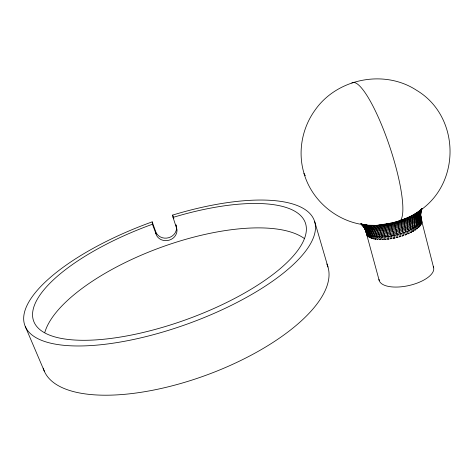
<?xml version="1.0" encoding="UTF-8"?>
<svg xmlns="http://www.w3.org/2000/svg" width="474" height="474" viewBox="0 0 474 474"><rect width="100%" height="100%" fill="white"/><g stroke="black" fill="none" stroke-linecap="round" stroke-linejoin="round"><path stroke-width="0.71" d="M415.153 227.016L414.158 227.662L414.809 230.234L415.805 229.594L415.153 226.495L416.036 226.365L416.901 225.713L416.889 225.186L418.305 224.475L418.352 223.87L419.514 223.165L421.019 220.623L421.285 218.277L420.811 215.581L421.309 219.415M420.752 215.356L420.853 211.463C421.499 224.024 405.436 227.627 396.116 230.844C385.913 232.568 370.034 237.361 363.386 226.548L366.147 231.022L367.783 236.129L366.248 232.319L367.018 235.187L366.769 234.677L365.869 231.205M367.101 233.623L367.03 233.244L368.766 236.929L368.108 234.079L368.825 234.831L369.507 237.344L370.188 237.717L369.465 234.802L370.301 235.507L370.988 238.031L371.806 238.339L371.095 235.412L372.049 236.07L372.73 238.594L373.678 238.843L372.985 235.898L374.039 236.496L374.721 239.032L375.787 239.216L375.106 236.259C376.978 235.578 379.775 240.028 376.937 239.34L376.255 236.799M413.15 228.302L412.036 228.924L412.694 231.502L413.802 230.879L413.168 227.781L414.158 227.662M377.423 236.911L377.44 236.485C379.449 235.608 382.376 240.069 379.36 239.512L378.673 236.964M418.305 224.475C417.001 219.438 417.624 213.697 420.9 209.526L418.275 211.813L413.766 214.722L407.326 217.951L397.893 221.293L398.427 226.536L400.062 233.889L397.342 234.18L397.953 237.249L396.46 237.61L395.784 235.033L394.35 234.903L394.961 237.966L393.461 238.262L392.786 235.691L391.346 235.507L391.968 238.552L390.481 238.789L389.8 236.218L388.372 235.981L389 239.014L387.542 239.18L386.867 236.615L385.463 236.319L386.097 239.334L384.692 239.429L384.011 236.87L382.648 236.514L383.294 239.518L381.949 239.542L381.268 236.988L379.964 236.567L379.935 237.006M410.917 229.546L409.702 230.139L410.36 232.722L411.574 232.124L410.946 229.025L412.036 228.924M398.758 234.257L399.428 236.834L400.903 236.413L400.287 233.338L401.668 233.362L402.337 235.945L403.771 235.471L403.155 232.384L404.488 232.373L405.151 234.956L406.372 234.5L405.91 231.342L407.178 231.294L407.836 233.878L409.139 233.315L408.517 230.222L409.702 230.139M417.997 211.991L411.308 216.085L401.49 220.22L401.502 225.535L402.941 232.953L401.668 233.362M421.179 219.948L421.813 222.496L421.303 219.349M368.162 234.464L365.241 228.367L361.466 224.498C370.698 232.195 384.355 228.438 395.038 226.406C404.82 223.088 418.637 219.942 421.813 208.631L420.468 215.214L421.019 220.623M421.036 220.552L421.67 223.1L421.392 223.728L420.752 221.174M421.813 222.496L421.937 221.891M421.09 211.226L421.404 209.946M405.009 218.804L404.452 224.439L405.708 231.916L404.488 232.373M421.392 223.728L421.67 223.1M420.456 221.802L421.096 224.356L420.657 225.002L420.017 222.442M408.292 217.448C406.508 221.684 407.314 226.477 408.333 230.802L407.178 231.294M411.45 215.848C409.133 220.043 409.708 225.138 410.786 229.617M418.815 211.41C415.888 215.546 415.585 221.002 416.812 225.79M420.657 225.002L421.096 224.356M414.193 214.438C411.628 218.585 411.906 223.811 413.032 228.379M419.567 223.088L420.207 225.648L419.62 226.305L418.98 223.74M416.818 212.737C413.885 216.867 413.849 222.347 415.046 227.093M419.62 226.305L420.207 225.648M418.376 224.398L419.022 226.963L418.293 227.621L417.647 225.055M418.293 227.621L419.022 226.963M416.901 225.713L417.547 228.284L416.682 228.936L416.036 226.365M419.721 210.622L420.693 209.781M420.936 209.881C461.463 181.109 459.33 115.662 416.587 90.297C384.331 69.085 337.109 78.435 315.086 110.063C302.412 127.506 297.814 150.625 303.49 171.487M400.228 220.683L400.447 220.499A73.292 15.05 71.6 0 0 387.708 140.802A73.292 15.05 71.6 0 0 351.809 83.003M416.682 228.936L417.547 228.284M414.809 230.234L415.805 229.594M412.694 231.502L413.802 230.879M410.36 232.722L411.574 232.124M407.836 233.878L409.139 233.315M405.151 234.956L406.526 234.434M152.415 224.249L150.542 224.931A144.457 50.594 -19.9 0 0 56.696 337.399A144.457 50.594 -19.9 0 0 289.383 260.155A144.457 50.594 -19.9 0 0 174.865 216.855L173.04 217.4L176.915 229.238A10.807 10.167 4.2 0 1 176.458 233.445C174.29 239.992 165.533 242.718 159.874 238.949A10.813 10.262 -22.6 0 1 156.835 235.904L152.415 224.249L152.195 221.868L150.922 222.324A153.949 54.012 -19.9 0 0 49.029 342.773A153.949 54.012 -19.9 0 0 297.453 260.504A153.949 54.012 -19.9 0 0 174.438 214.538L172.637 215.083L173.04 217.4M402.337 235.945L403.771 235.471M399.416 220.896C391.802 223.307 383.887 224.83 375.923 225.375M400.85 220.428L401.49 220.22M392.958 222.739L397.893 221.293M399.428 236.834L400.903 236.413M395.784 235.033L397.283 234.671M392.276 222.899L378.246 225.191M396.46 237.61L397.953 237.249M392.786 235.691L394.291 235.388M393.461 238.262L394.961 237.966M389.8 236.218L391.287 235.981M390.481 238.789L391.968 238.552M386.867 236.615L388.319 236.443M387.542 239.18L389 239.014M384.011 236.87L385.415 236.775M384.692 239.429L386.097 239.334M381.268 236.988L382.613 236.959M420.598 216.665L433.657 267.828M366.793 225.103L363.783 224.546L368.523 225.298L375.58 225.369M381.949 239.542L383.294 239.518M379.36 239.512L380.622 239.56M368.896 225.292L375.906 225.357C379.514 228.184 381.226 232.698 382.447 236.97M376.937 239.34L378.11 239.459M374.039 236.496L375.1 236.68M374.721 239.032L375.787 239.216M372.049 236.07L372.991 236.313M359.825 224.101C334.608 219.189 312.727 200.235 304.735 175.777M372.73 238.594L373.678 238.843M370.301 235.507L371.118 235.815M362.64 224.297L361.538 223.983C366.355 226.128 369.684 230.779 371.012 235.785M370.988 238.031L371.806 238.339M368.825 234.831L369.507 235.199M366.592 225.067C371.012 227.366 373.702 231.987 374.964 236.662M369.365 225.286C373.631 227.674 376.024 232.343 377.274 236.905M369.507 237.344L370.188 237.717M364.056 224.664C368.612 226.904 371.586 231.49 372.866 236.289M361.028 224.06C365.27 226.299 368.156 230.601 369.412 235.157M372.339 225.298C376.445 227.822 378.525 232.538 379.781 237.006M360.518 223.781C370.253 231.17 383.851 227.633 394.824 225.458C404.701 222.235 417.381 219.059 421.996 208.673C419.798 212.666 419.3 217.477 420.42 221.873M368.304 236.556L368.843 236.976M379.265 225.014L382.642 229.677L385.244 236.793M360.815 223.935C370.946 229.961 383.78 226.815 394.629 224.587C404.47 221.482 416.243 218.265 421.89 208.874C414.501 218.307 402.041 221.731 390.937 224.635C381.203 226.365 370.212 228.486 360.957 223.935C381.457 229.149 405.531 223.047 421.469 209.241C418.862 213.336 418.317 218.508 419.514 223.165M363.339 226.442C372.718 232.562 385.042 229.487 395.28 227.425C404.595 224.303 417.12 221.364 421.09 211.28C417.973 223.278 402.687 226.098 392.407 229.256C382.494 230.72 368.434 234.203 361.638 224.445L363.339 226.442L362.551 225.47M367.623 234.049L368.085 234.423M382.885 224.563L385.729 229.321L388.147 236.473M367.391 235.661L367.783 236.129M366.289 232.639L364.944 229.061L366.337 232.693M366.71 233.161L367.042 233.575M386.612 223.959L388.893 228.823L391.115 236.016M420.912 217.157L421.285 218.277M420.728 214.212C420.681 226.513 402.574 229.854 393.414 232.811C383.97 234.109 368.274 238.108 363.682 226.643C370.704 235.969 386.103 231.194 395.82 229.647C404.749 226.483 418.601 223.598 420.74 212.838M366.769 234.677L367.018 235.187M364.358 227.834L364.808 228.859M365.436 230.323C372.238 239.483 387.282 234.903 396.762 233.386C404.63 230.483 421.54 226.773 420.669 215.877L420.948 217.211M25.306 326.545L44.343 371.243M390.392 223.213L394.113 235.43M152.195 221.868L155.644 231.513A10.701 10.161 -23.8 0 0 157.196 234.298L157.913 235.098A10.736 10.197 -20.7 0 0 160.532 237C166.143 239.957 173.999 237.101 176.026 231.004A10.724 10.102 3.4 0 0 176.541 227.881L176.298 225.778M421.546 219.681L421.73 220.214L421.582 219.74M172.637 215.083L173.839 218.538M365.572 230.222L365.697 230.589M314.683 221.565L327.961 266.969M379.2 280.513L365.774 231.134L365.839 231.614M397.105 234.719L394.178 222.359M421.291 218.781L421.925 221.317M176.002 224.753L176.441 227.153M155.644 231.513L155.893 233.972M433.26 266.631A27.966 11.897 -12.8 0 1 409.352 285.443A27.966 11.897 -12.8 0 1 378.975 279.299M303.686 171.896A74.738 21.727 -14.8 0 0 305.191 175.564A74.756 14.433 -16 0 1 304.065 173.3M326.847 263.977A151.135 61.016 -20.2 0 1 206.504 375.076A151.135 61.016 -20.2 0 1 43.235 368.15M44.846 332.345A142.864 54.599 -20.1 0 1 161.67 247.108A142.864 54.599 -20.1 0 1 304.379 238.552M366.432 232.491L366.378 233.066L366.432 232.491M366.544 234.162L366.455 233.617L366.544 234.162"/></g></svg>
